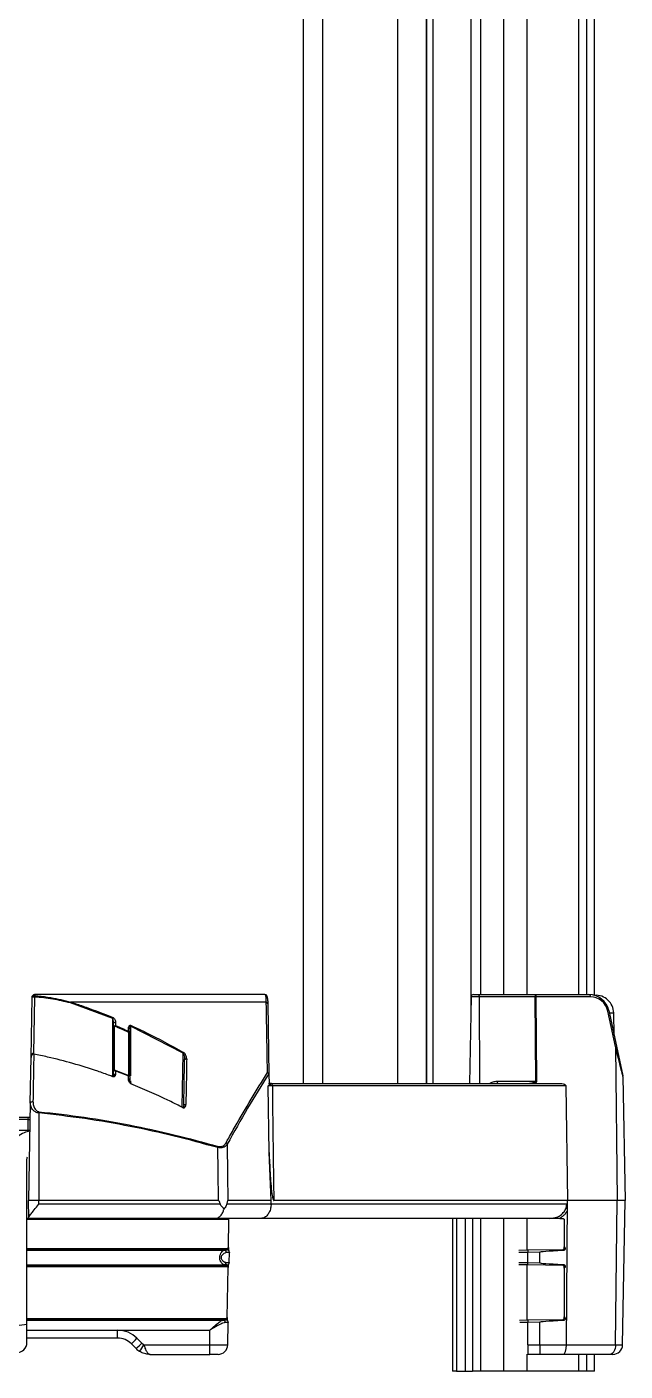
# Model space of a CAD drawing. Extents: x 6 to 134, y 3 to 97.
# Drawn here: x 57.69 to 61.36, y 71.59 to 79.84 of the extents above; entities that cross this region are included whole.
import ezdxf

# ---------------------------------------------------------------- set-up
doc = ezdxf.new("R2010")
doc.units = 0
doc.header["$MEASUREMENT"] = 0
doc.layers.add('OBJECT', color=7, linetype='CONTINUOUS')

msp = doc.modelspace()

# ---------------------------------------------------------------- linework, layer by layer
at = {"layer": 'OBJECT'}
for p, q in [((60.4119, 81.6983), (60.4119, 73.7699)), ((60.4717, 81.6883), (60.4717, 73.9013)), ((60.614, 81.6883), (60.614, 73.9013)), ((60.7578, 81.6883), (60.7578, 73.9013)), ((61.0745, 81.6883), (61.0745, 73.9013)), ((61.1233, 81.6883), (61.1233, 73.9013)), ((61.1733, 73.8961), (61.1733, 81.6883)), ((59.3823, 80.9912), (59.3823, 73.3543)), ((59.5007, 80.9903), (59.5007, 73.3543)), ((59.963, 80.9903), (59.963, 73.3543)), ((60.1385, 80.99), (60.1385, 73.3543)), ((60.1396, 80.99), (60.1396, 73.3543)), ((60.1787, 80.99), (60.1787, 73.3543)), ((57.7326, 73.8942), (57.7335, 73.8942)), ((59.1413, 73.9013), (57.7333, 73.9013)), ((60.4289, 73.9013), (60.4589, 73.9013)), ((60.4589, 73.9013), (60.8039, 73.9013)), ((60.8039, 73.9013), (61.1378, 73.9013)), ((57.711, 73.514), (57.7174, 73.8829)), ((57.7325, 73.8858), (57.7264, 73.5398)), ((57.7327, 73.8858), (57.7325, 73.8858)), ((58.2126, 73.7543), (57.9527, 73.8492)), ((59.1565, 73.8545), (57.9543, 73.8545)), ((59.165, 73.8466), (59.1727, 73.4077)), ((60.4139, 73.8865), (60.4046, 73.3543)), ((60.4633, 73.8865), (60.4139, 73.8865)), ((60.8083, 73.8865), (60.4633, 73.8865)), ((60.4633, 73.8865), (60.466, 73.3543)), ((60.8124, 73.369), (60.8083, 73.8865)), ((61.1466, 73.8865), (60.8127, 73.8865)), ((60.8127, 73.8865), (60.8168, 73.369)), ((58.2126, 73.3974), (58.2126, 73.7543)), ((58.2176, 73.6975), (58.2176, 73.7249)), ((58.2299, 73.7304), (58.2299, 73.7105)), ((61.3015, 73.5811), (61.2541, 73.7998)), ((61.2599, 73.8028), (61.3073, 73.584)), ((61.2632, 73.7877), (61.2905, 73.7882)), ((61.293, 73.6504), (61.2905, 73.7882)), ((58.2176, 73.4315), (58.2176, 73.6975)), ((58.2226, 73.6976), (58.2226, 73.4377)), ((58.31, 73.6759), (58.31, 73.6956)), ((58.3126, 73.4025), (58.3126, 73.663)), ((58.3176, 73.6902), (58.3176, 73.6629)), ((58.3176, 73.6629), (58.3176, 73.4044)), ((58.645, 73.5404), (58.3226, 73.7063)), ((58.3226, 73.7063), (58.3226, 73.4022)), ((61.3015, 73.5811), (61.3112, 72.6363)), ((61.3073, 73.584), (61.347, 73.401)), ((57.7061, 73.2353), (57.711, 73.5139)), ((57.7279, 73.5353), (57.7263, 73.5354)), ((58.6392, 73.2087), (58.645, 73.5404)), ((58.2141, 73.3966), (58.2053, 73.3998)), ((58.2176, 73.4071), (58.2176, 73.4315)), ((58.2176, 73.4005), (58.2176, 73.4049)), ((58.3139, 73.4021), (58.2235, 73.436)), ((58.2298, 73.4314), (58.2298, 73.4125)), ((58.3099, 73.3812), (58.3099, 73.4)), ((58.3176, 73.3975), (58.3176, 73.3757)), ((59.1727, 73.4077), (59.1736, 73.3571)), ((61.3473, 73.3981), (61.3606, 72.6363)), ((58.3226, 73.371), (58.3226, 73.3606)), ((59.1731, 72.9319), (59.1681, 73.3395)), ((59.1881, 73.3543), (59.1856, 73.3531)), ((59.1884, 73.3543), (59.1881, 73.3543)), ((59.1884, 73.3543), (60.9711, 73.3543)), ((60.9963, 73.3395), (59.1941, 73.3395)), ((60.5762, 73.369), (60.8124, 73.369)), ((60.8168, 73.369), (60.8124, 73.369)), ((60.9963, 73.3395), (61.0061, 72.6363)), ((57.7061, 73.2353), (57.6956, 72.6363)), ((57.5475, 73.1483), (57.6948, 73.1483)), ((57.6943, 73.1335), (57.6948, 73.1483)), ((57.7592, 73.1736), (57.7599, 72.6363)), ((58.6494, 73.2198), (58.6494, 73.2217)), ((57.6943, 73.1335), (56.687, 73.1335)), ((56.6881, 73.069), (57.6932, 73.069)), ((57.6932, 73.069), (57.6943, 73.1335)), ((59.1861, 72.6363), (59.1731, 72.9319)), ((57.6855, 71.8772), (57.6855, 72.8842)), ((57.7599, 72.6363), (57.6956, 72.6363)), ((57.6975, 72.5303), (57.6956, 72.6363)), ((57.7598, 72.6147), (57.7599, 72.6363)), ((57.7598, 72.6147), (58.8734, 72.6147)), ((58.8619, 72.6363), (57.7599, 72.6363)), ((58.9137, 72.6147), (59.1858, 72.6147)), ((59.1861, 72.6363), (58.9202, 72.6363)), ((59.1858, 72.6147), (59.1857, 72.6086)), ((59.1857, 72.6095), (59.1861, 72.6147)), ((59.1858, 72.6147), (59.1861, 72.6363)), ((59.1861, 72.6147), (59.1861, 72.6363)), ((59.1861, 72.6147), (61.0018, 72.6147)), ((61.0061, 72.6363), (59.2026, 72.6363)), ((61.0009, 71.7502), (61.0061, 72.6363)), ((61.0052, 72.5847), (61.0061, 72.6363)), ((61.3112, 72.6363), (61.0061, 72.6363)), ((61.3021, 71.7502), (61.3112, 72.6363)), ((61.3606, 72.6363), (61.3112, 72.6363)), ((61.3452, 71.7502), (61.3606, 72.6363)), ((57.6976, 72.5263), (57.6855, 72.5263)), ((57.6855, 72.5213), (58.9271, 72.5213)), ((57.6976, 72.5263), (57.6975, 72.5303)), ((58.8429, 72.5263), (57.6976, 72.5263)), ((59.1233, 72.5263), (58.8429, 72.5263)), ((58.9241, 72.3473), (58.9271, 72.5213)), ((58.9271, 72.5213), (58.9275, 72.5263)), ((60.8988, 72.5263), (59.1233, 72.5263)), ((60.2999, 72.5263), (60.2999, 71.5883)), ((60.3249, 72.5263), (60.3249, 71.5883)), ((60.3771, 72.5263), (60.3771, 71.5883)), ((60.4231, 72.5263), (60.4231, 71.5883)), ((60.4717, 72.5263), (60.4717, 71.5883)), ((60.614, 72.5263), (60.614, 71.5883)), ((60.7578, 72.5263), (60.7578, 72.3323)), ((60.9586, 72.5263), (60.9806, 72.5263)), ((60.9806, 72.5263), (60.9856, 72.5213)), ((60.9856, 72.5213), (60.9856, 72.3521)), ((57.6855, 72.3412), (58.915, 72.3412)), ((57.6855, 72.3362), (58.9146, 72.3362)), ((57.6855, 72.3314), (58.8987, 72.3314)), ((58.9146, 72.3362), (58.915, 72.3412)), ((58.9146, 72.3324), (58.9146, 72.3362)), ((58.9296, 72.319), (58.9296, 72.3171)), ((60.708, 72.3314), (60.7634, 72.3324)), ((60.7634, 72.3324), (60.9807, 72.3362)), ((60.9807, 72.3362), (60.9856, 72.3412)), ((57.6855, 72.2411), (58.8974, 72.2411)), ((57.6855, 72.2364), (58.9134, 72.2364)), ((58.9131, 72.2314), (58.9134, 72.2364)), ((58.9134, 72.2364), (58.9135, 72.2402)), ((58.9285, 72.2549), (58.9296, 72.3171)), ((58.9285, 72.2549), (58.9285, 72.253)), ((60.7634, 72.2402), (60.708, 72.2411)), ((60.7578, 72.2403), (60.7578, 71.9023)), ((60.9807, 72.2364), (60.7634, 72.2402)), ((60.8366, 72.3184), (60.7636, 72.3171)), ((60.7636, 72.2549), (60.7636, 72.3171)), ((60.7636, 72.2549), (60.8366, 72.2536)), ((60.8366, 72.2536), (60.8366, 72.3184)), ((60.9856, 72.2314), (60.9807, 72.2364)), ((57.6855, 72.2314), (58.9131, 72.2314)), ((58.9165, 71.9172), (58.9219, 72.225)), ((60.9856, 72.22), (60.9856, 71.9221)), ((57.6855, 71.9112), (58.9075, 71.9112)), ((57.6855, 71.9062), (58.9071, 71.9062)), ((58.9071, 71.9062), (58.9075, 71.9112)), ((58.9071, 71.9024), (58.9071, 71.9062)), ((60.7634, 71.9024), (60.9807, 71.9062)), ((60.9807, 71.9062), (60.9856, 71.9112)), ((57.6855, 71.9015), (58.892, 71.9015)), ((57.6855, 71.7642), (57.6855, 71.8772)), ((57.6855, 71.8405), (58.8101, 71.8405)), ((57.6855, 71.8394), (58.2424, 71.8394)), ((58.2424, 71.7913), (58.2424, 71.8394)), ((58.8101, 71.7502), (58.8101, 71.8405)), ((58.9197, 71.7502), (58.9221, 71.8871)), ((58.9221, 71.889), (58.9221, 71.8871)), ((60.7115, 71.9015), (60.7634, 71.9024)), ((60.8365, 71.8884), (60.7636, 71.8871)), ((60.7636, 71.7502), (60.7636, 71.8871)), ((60.8365, 71.7502), (60.8365, 71.8884)), ((58.2424, 71.7913), (57.6855, 71.7913)), ((58.357, 71.7264), (58.3273, 71.7561)), ((58.3619, 71.7899), (58.3916, 71.7602)), ((58.4042, 71.7502), (58.8101, 71.7502)), ((58.8101, 71.7502), (58.9197, 71.7502)), ((58.8101, 71.6913), (58.8101, 71.7502)), ((60.7636, 71.7502), (60.8365, 71.7502)), ((60.7636, 71.7502), (60.7636, 71.6913)), ((60.8365, 71.7502), (61.0009, 71.7502)), ((61.0009, 71.7502), (61.3021, 71.7502)), ((61.3021, 71.7502), (61.3452, 71.7502)), ((61.3451, 71.7464), (61.3452, 71.7502)), ((58.4419, 71.6913), (58.8101, 71.6913)), ((58.8597, 71.6913), (58.8101, 71.6913)), ((60.7578, 71.6914), (60.7578, 71.5883)), ((60.7636, 71.6913), (60.7605, 71.6913)), ((60.8365, 71.6913), (60.7636, 71.6913)), ((60.9811, 71.6913), (60.8365, 71.6913)), ((61.2668, 71.6913), (60.9811, 71.6913)), ((61.0745, 71.6913), (61.0745, 71.5883)), ((61.1233, 71.6913), (61.1233, 71.5883)), ((61.1733, 71.5883), (61.1733, 71.6913)), ((61.2852, 71.6913), (61.2668, 71.6913)), ((60.3249, 71.5883), (60.2999, 71.5883)), ((60.3249, 71.5883), (60.3771, 71.5883)), ((60.3771, 71.5883), (60.4231, 71.5883)), ((60.4717, 71.5883), (60.4231, 71.5883)), ((60.614, 71.5883), (60.4717, 71.5883)), ((60.7578, 71.5883), (60.614, 71.5883)), ((61.0745, 71.5883), (60.7578, 71.5883)), ((61.1233, 71.5883), (61.0745, 71.5883)), ((61.1733, 71.5883), (61.1233, 71.5883))]:
    msp.add_line(p, q, dxfattribs=at)
at = {"layer": 'OBJECT', "flags": 128}
for points in [[(57.7325, 73.8858), (57.7325, 73.887), (57.7325, 73.8883), (57.7325, 73.8895), (57.7325, 73.8907), (57.7326, 73.8917), (57.7326, 73.8927), (57.7326, 73.8935), (57.7326, 73.8942)], [(60.4589, 73.9013), (60.4597, 73.901), (60.4606, 73.9002), (60.4613, 73.8988), (60.462, 73.897), (60.4625, 73.8948), (60.463, 73.8922), (60.4632, 73.8894), (60.4633, 73.8865)], [(60.8039, 73.9013), (60.8047, 73.901), (60.8056, 73.9002), (60.8063, 73.8988), (60.807, 73.897), (60.8075, 73.8948), (60.8079, 73.8922), (60.8082, 73.8894), (60.8083, 73.8865)], [(60.8039, 73.9013), (60.8056, 73.901), (60.8072, 73.9002), (60.8087, 73.8988), (60.8101, 73.897), (60.8112, 73.8948), (60.812, 73.8922), (60.8125, 73.8894), (60.8127, 73.8865)], [(61.1378, 73.9013), (61.1395, 73.901), (61.1411, 73.9002), (61.1426, 73.8988), (61.1439, 73.897), (61.145, 73.8948), (61.1459, 73.8922), (61.1464, 73.8894), (61.1466, 73.8865)], [(58.2176, 73.7249), (58.2179, 73.7262), (58.2186, 73.7274), (58.2198, 73.7284), (58.2214, 73.7293), (58.2233, 73.73), (58.2254, 73.7304), (58.2276, 73.7305), (58.2299, 73.7304)], [(58.3176, 73.6902), (58.3175, 73.6911), (58.3171, 73.692), (58.3164, 73.6929), (58.3155, 73.6936), (58.3144, 73.6943), (58.3131, 73.6949), (58.3116, 73.6953), (58.31, 73.6956)], [(58.6543, 73.4999), (58.6546, 73.5012), (58.6554, 73.5025), (58.6567, 73.5036), (58.6584, 73.5045), (58.6605, 73.5051), (58.6627, 73.5054), (58.6651, 73.5054), (58.6673, 73.5052)], [(58.2176, 73.4071), (58.2179, 73.4083), (58.2186, 73.4095), (58.2198, 73.4105), (58.2214, 73.4114), (58.2232, 73.4121), (58.2253, 73.4125), (58.2275, 73.4127), (58.2298, 73.4125)], [(58.3176, 73.3757), (58.3175, 73.3767), (58.3171, 73.3776), (58.3164, 73.3784), (58.3155, 73.3792), (58.3143, 73.3799), (58.313, 73.3805), (58.3115, 73.3809), (58.3099, 73.3812)], [(59.1941, 73.3395), (59.194, 73.3424), (59.1936, 73.3451), (59.1931, 73.3476), (59.1923, 73.3498), (59.1914, 73.3516), (59.1904, 73.353), (59.1893, 73.3539), (59.1881, 73.3543)], [(59.1941, 73.3395), (59.1954, 73.2343), (59.2012, 72.7544), (59.2026, 72.6363)], [(60.5806, 73.3543), (60.5798, 73.3546), (60.5789, 73.3554), (60.5782, 73.3568), (60.5775, 73.3586), (60.577, 73.3608), (60.5766, 73.3634), (60.5763, 73.3661), (60.5762, 73.369)], [(57.7061, 73.2353), (57.7065, 73.237), (57.7074, 73.2386), (57.709, 73.24), (57.7111, 73.2413), (57.7136, 73.2423), (57.7165, 73.2429), (57.7196, 73.2432), (57.7227, 73.2432)], [(58.6494, 73.2198), (58.6497, 73.2211), (58.6505, 73.2223), (58.6518, 73.2234), (58.6535, 73.2243), (58.6555, 73.2249), (58.6577, 73.2253), (58.66, 73.2253), (58.6623, 73.225)], [(58.9164, 72.9817), (58.9184, 72.795), (58.9202, 72.6363)], [(58.8619, 72.6363), (58.8599, 72.8163), (58.8583, 72.9608)], [(61.3021, 71.7502), (61.3013, 71.7387), (61.2992, 71.7276), (61.2959, 71.7174), (61.2915, 71.7085), (61.2862, 71.7012), (61.2802, 71.6958), (61.2736, 71.6924), (61.2668, 71.6913)]]:
    msp.add_lwpolyline(points, dxfattribs=at)
at = {"layer": 'OBJECT'}
for centre, radius, start, end in [((61.6647, 73.5539), 3.9459, 175.05339, 175.17647), ((60.4289, 73.8863), 0.015, 90, 179), ((61.1378, 73.7763), 0.125, 12.23, 90), ((61.1806, 73.7863), 0.11, 1, 93.78469), ((59.4824, 73.3684), 1.6036, 162.353, 162.55049), ((59.1553, 73.8446), 0.00994, 11.37555, 83.02676), ((60.8105, 73.2146), 0.672, 89.81249, 90.18751), ((61.1466, 73.7765), 0.11, 12.23, 90), ((59.3555, 73.2796), 1.2375, 157.1799, 157.44436), ((61.2528, 73.8097), 0.00991, 277.26611, 315.76499), ((58.2214, 73.6259), 0.0717, 89.00137, 92.99833), ((57.9236, 73.4786), 0.3782, 36.97467, 37.44955), ((58.3944, 73.4932), 0.1944, 114.04474, 115.27425), ((58.3139, 73.5913), 0.0717, 87.00167, 90.99863), ((59.3559, 73.2346), 1.1358, 155.17104, 155.46362), ((61.3002, 73.5909), 0.00991, 277.26611, 315.76499), ((55.7467, 73.5692), 1.9799, 359.02218, 359.15265), ((57.5677, 73.5683), 0.1635, 348.36486, 349.92196), ((59.4536, 73.0788), 0.9311, 149.90681, 150.28091), ((61.3324, 73.3978), 0.015, 1, 12.23), ((58.2606, 73.3809), 0.07, 336.81611, 340.17001), ((59.1883, 73.3693), 0.015, 181.02077, 268.98594), ((59.1884, 73.3693), 0.015, 181, 270), ((57.5744, 73.1919), 0.1857, 354.35883, 356.80547), ((58.5728, 73.2435), 0.0781, 332.37854, 335.20487), ((57.6982, 73.2123), 0.1434, 268.00162, 271.99838), ((57.6993, 73.2768), 0.1434, 268.00162, 271.99838), ((58.8992, 72.9724), 0.0195, 28.36474, 61.66949), ((58.7992, 72.9772), 0.0614, 344.45709, 352.0011), ((58.8972, 72.3173), 0.0142, 355.42296, 84.18585), ((58.9146, 72.3212), 0.015, 51.07099, 90.00017), ((58.9146, 72.3174), 0.015, 359.00447, 90.00411), ((73.3602, 72.5409), 12.5986, 180.94814, 181.01755), ((65.6471, 72.4114), 4.667, 180.92365, 181.01602), ((58.896, 72.2552), 0.0141, 275.7406, 2.90496), ((58.9134, 72.2514), 0.015, 269.99924, 306.91822), ((58.9135, 72.2552), 0.015, 269.99538, 358.99574), ((48.7436, 72.4611), 12.0219, 358.94712, 359.01736), ((56.7125, 72.3168), 4.269, 358.9211, 359.01605), ((58.9071, 71.8912), 0.015, 51.12081, 90.00017), ((65.6459, 71.9814), 4.6658, 180.92364, 181.01602), ((57.623, 72.1461), 0.2761, 256.91589, 283.08411), ((58.2424, 71.6704), 0.169, 45, 90), ((58.8905, 71.8874), 0.0142, 355.33869, 84.04637), ((58.9071, 71.8874), 0.015, 359.00447, 90.00411), ((73.3602, 72.1109), 12.5986, 180.94814, 181.01755), ((57.623, 71.7642), 0.0625, 180, 0), ((58.2424, 71.6713), 0.12, 45, 90), ((57.6629, 72.472), 0.9767, 312.86434, 315.70393), ((57.6926, 72.4423), 0.9767, 312.86434, 315.70393), ((57.298, 72.4282), 1.2975, 326.36611, 328.49815), ((58.4419, 71.8104), 0.071, 225, 237.97041), ((58.8597, 71.7513), 0.06, 270, 359), ((61.2852, 71.7513), 0.06, 270, 359), ((58.4419, 71.8113), 0.12, 225, 237.97041)]:
    msp.add_arc(centre, radius, start, end, dxfattribs=at)
for centre, major_axis, ratio, start_param, end_param in [((60.7329, 73.3693), (0.0795, -0.0003), 0.188707, 4.732578, 5.783621), ((60.7417, 73.3695), (0.0751, -0.0007), 0.39959, 5.774015, 5.787966), ((58.8101, 72.3324), (0.1044, 0), 0.017455, 5.724037, 6.282881), ((58.9147, 72.3243), (-0.0112, 0.0137), 0.717761, 3.844704, 4.753428), ((61.8533, 72.3364), (1.0167, 0.018), 0.014749, 2.602123, 3.141329), ((58.8101, 72.2402), (0.1033, 0), 0.017455, 6.282881, 6.848201), ((58.9134, 72.2483), (0.0117, 0.0133), 0.717763, 4.671184, 5.580097), ((61.8533, 72.2361), (1.0167, -0.0175), 0.014749, 3.141844, 3.681072), ((58.8101, 71.9024), (0.0969, 0), 0.017455, 5.717731, 6.282881), ((58.9072, 71.8943), (-0.0112, 0.0137), 0.717761, 3.844704, 4.754298), ((61.8533, 71.9064), (1.0167, 0.018), 0.014749, 2.602017, 3.141329), ((60.9811, 71.7513), (0, 0.06), 0.331503, 3.141593, 4.694936)]:
    msp.add_ellipse(centre, major_axis=major_axis, ratio=ratio, start_param=start_param, end_param=end_param, dxfattribs=at)
for points, knots in [([(57.7174, 73.8841), (57.7177, 73.8862), (57.7181, 73.8903), (57.7214, 73.8958), (57.726, 73.8997), (57.7303, 73.9012), (57.7327, 73.9013), (57.7333, 73.9013)], [0, 0, 0, 0, 0.24092, 0.482058, 0.714821, 0.92884, 1, 1, 1, 1]), ([(57.7174, 73.8829), (57.7174, 73.8829), (57.7174, 73.8843), (57.7181, 73.8869), (57.7205, 73.8902), (57.724, 73.8925), (57.7281, 73.894), (57.7311, 73.8942), (57.7326, 73.8942)], [0, 0, 0, 0, 0.006783, 0.22527, 0.431001, 0.620901, 0.808131, 1, 1, 1, 1]), ([(57.7333, 73.9013), (57.7334, 73.8997), (57.7334, 73.8975), (57.7335, 73.8949), (57.7335, 73.8942)], [0, 0, 0, 0, 0.745265, 1, 1, 1, 1]), ([(57.7335, 73.8942), (57.7401, 73.8936), (57.7733, 73.8904), (57.8479, 73.8821), (57.914, 73.8649), (57.9543, 73.8545)], [0, 0, 0, 0, 0.088987, 0.445033, 1, 1, 1, 1]), ([(59.1527, 73.8993), (59.1511, 73.8998), (59.1479, 73.9007), (59.1439, 73.9012), (59.1419, 73.9013), (59.1413, 73.9013)], [0, 0, 0, 0, 0.417908, 0.836646, 1, 1, 1, 1]), ([(59.1565, 73.8545), (59.1559, 73.8644), (59.1547, 73.8827), (59.1533, 73.8947), (59.1527, 73.8992), (59.1527, 73.8993)], [0, 0, 0, 0, 0.529384, 0.986504, 1, 1, 1, 1]), ([(59.1645, 73.8762), (59.1645, 73.8763), (59.1645, 73.8788), (59.1639, 73.8845), (59.1614, 73.8916), (59.1573, 73.897), (59.1541, 73.8986), (59.1527, 73.8993)], [0, 0, 0, 0, 0.005364, 0.277582, 0.636351, 0.845807, 1, 1, 1, 1]), ([(57.7325, 73.8858), (57.7309, 73.8858), (57.7279, 73.8858), (57.7238, 73.8854), (57.7204, 73.8848), (57.718, 73.884), (57.7174, 73.8833), (57.7174, 73.8829), (57.7174, 73.8829)], [0, 0, 0, 0, 0.191984, 0.37924, 0.569066, 0.774697, 0.993212, 1, 1, 1, 1]), ([(57.7174, 73.8829), (57.7174, 73.883), (57.7174, 73.8834), (57.7174, 73.8838), (57.7174, 73.8841)], [0, 0, 0, 0, 0.300368, 1, 1, 1, 1]), ([(57.9527, 73.8492), (57.9167, 73.858), (57.8443, 73.8758), (57.7701, 73.8824), (57.7327, 73.8858)], [0, 0, 0, 0, 0.496456, 1, 1, 1, 1]), ([(57.9543, 73.8545), (57.9607, 73.8525), (57.9925, 73.8424), (58.0802, 73.8131), (58.1599, 73.7814), (58.2148, 73.7595)], [0, 0, 0, 0, 0.072109, 0.360569, 1, 1, 1, 1]), ([(59.1636, 73.4214), (59.1635, 73.4295), (59.1628, 73.4698), (59.1604, 73.6146), (59.1582, 73.7506), (59.1565, 73.8545)], [0, 0, 0, 0, 0.05572, 0.278599, 1, 1, 1, 1]), ([(59.1645, 73.8762), (59.1645, 73.8745), (59.1647, 73.8665), (59.1649, 73.8554), (59.165, 73.8466)], [0, 0, 0, 0, 0.214797, 1, 1, 1, 1]), ([(58.2176, 73.7249), (58.2175, 73.7292), (58.2173, 73.7364), (58.2159, 73.7451), (58.2145, 73.7504), (58.2135, 73.753), (58.2128, 73.754), (58.2126, 73.7543)], [0, 0, 0, 0, 0.429897, 0.723572, 0.875845, 0.974641, 1, 1, 1, 1]), ([(58.2148, 73.7595), (58.2153, 73.7593), (58.2171, 73.7585), (58.2203, 73.7559), (58.2246, 73.7507), (58.2288, 73.7419), (58.2295, 73.7346), (58.2299, 73.7304)], [0, 0, 0, 0, 0.038588, 0.160828, 0.320228, 0.601376, 1, 1, 1, 1]), ([(58.2176, 73.6975), (58.2177, 73.6983), (58.2178, 73.7005), (58.2189, 73.7036), (58.2209, 73.7067), (58.2228, 73.7079), (58.2239, 73.7086)], [0, 0, 0, 0, 0.1811988, 0.5128681, 0.7347756, 1, 1, 1, 1]), ([(58.2257, 73.7061), (58.2257, 73.706), (58.2251, 73.7056), (58.2242, 73.7045), (58.223, 73.7017), (58.2228, 73.6993), (58.2226, 73.6976)], [0, 0, 0, 0, 0.015194, 0.236275, 0.4557, 1, 1, 1, 1]), ([(58.2239, 73.7086), (58.2244, 73.7088), (58.2256, 73.7094), (58.2272, 73.7099), (58.2284, 73.7102), (58.229, 73.7104), (58.2294, 73.7105), (58.2296, 73.7105), (58.2297, 73.7105), (58.2298, 73.7105), (58.2298, 73.7105), (58.2299, 73.7105)], [0, 0, 0, 0, 0.296501, 0.61441, 0.78299, 0.876932, 0.93004, 0.9602, 0.975565, 0.980049, 1, 1, 1, 1]), ([(58.2257, 73.7061), (58.2262, 73.7066), (58.227, 73.7076), (58.2281, 73.7088), (58.2289, 73.7096), (58.2293, 73.71), (58.2296, 73.7103), (58.2297, 73.7104), (58.2298, 73.7104), (58.2298, 73.7105), (58.2298, 73.7105), (58.2299, 73.7105)], [0, 0, 0, 0, 0.296493, 0.614523, 0.783094, 0.877008, 0.930092, 0.960233, 0.975564, 0.980051, 1, 1, 1, 1]), ([(58.3114, 73.6689), (58.2965, 73.6756), (58.268, 73.6883), (58.2394, 73.7003), (58.2257, 73.7061)], [0, 0, 0, 0, 0.525645, 1, 1, 1, 1]), ([(58.2299, 73.7105), (58.2429, 73.7051), (58.2697, 73.6938), (58.2963, 73.682), (58.31, 73.6759)], [0, 0, 0, 0, 0.4845817, 1, 1, 1, 1]), ([(58.31, 73.6956), (58.3103, 73.6989), (58.3107, 73.704), (58.3138, 73.7094), (58.3167, 73.7117), (58.3195, 73.7126), (58.3223, 73.7126), (58.3241, 73.7119), (58.3251, 73.7116)], [0, 0, 0, 0, 0.3866579, 0.5958829, 0.7245147, 0.8111478, 0.9058318, 1, 1, 1, 1]), ([(58.3114, 73.6689), (58.3114, 73.669), (58.3113, 73.6705), (58.3109, 73.6724), (58.3105, 73.6743), (58.3103, 73.6751), (58.3101, 73.6755), (58.3101, 73.6757), (58.3101, 73.6758), (58.31, 73.6759), (58.31, 73.6759)], [0, 0, 0, 0, 0.039359, 0.574376, 0.784761, 0.888796, 0.942243, 0.96996, 0.982838, 1, 1, 1, 1]), ([(58.3152, 73.6707), (58.3152, 73.6708), (58.3144, 73.6719), (58.313, 73.6733), (58.3115, 73.6747), (58.3108, 73.6753), (58.3104, 73.6756), (58.3102, 73.6758), (58.3101, 73.6758), (58.3101, 73.6759), (58.31, 73.6759)], [0, 0, 0, 0, 0.039363, 0.573701, 0.784295, 0.888506, 0.942069, 0.969859, 0.982838, 1, 1, 1, 1]), ([(58.3126, 73.663), (58.3125, 73.6647), (58.3124, 73.6667), (58.3116, 73.6686), (58.3114, 73.6689)], [0, 0, 0, 0, 0.828167, 1, 1, 1, 1]), ([(58.3176, 73.6629), (58.3176, 73.6637), (58.3175, 73.6659), (58.3166, 73.6686), (58.3155, 73.6703), (58.3152, 73.6707)], [0, 0, 0, 0, 0.2891808, 0.8203714, 1, 1, 1, 1]), ([(58.3226, 73.7063), (58.3225, 73.7065), (58.3222, 73.7069), (58.3217, 73.7072), (58.3213, 73.7073), (58.3209, 73.7073), (58.3205, 73.7071), (58.3198, 73.7063), (58.3185, 73.703), (58.3178, 73.6974), (58.3177, 73.6924), (58.3176, 73.6902)], [0, 0, 0, 0, 0.04185, 0.064261, 0.082586, 0.101, 0.122097, 0.157049, 0.258612, 0.66412, 1, 1, 1, 1]), ([(58.3251, 73.7116), (58.3311, 73.7088), (58.3614, 73.6949), (58.4708, 73.643), (58.5711, 73.5879), (58.648, 73.5457)], [0, 0, 0, 0, 0.055071, 0.275368, 1, 1, 1, 1]), ([(61.3473, 73.3981), (61.3473, 73.3983), (61.3471, 73.3989), (61.3456, 73.4049), (61.3406, 73.4251), (61.3257, 73.4846), (61.3114, 73.5416), (61.3015, 73.5811)], [0, 0, 0, 0, 0.035203, 0.085099, 0.17035, 0.423259, 1, 1, 1, 1]), ([(57.7264, 73.5397), (57.7258, 73.5398), (57.7239, 73.54), (57.721, 73.5388), (57.7182, 73.537), (57.716, 73.5345), (57.7141, 73.5311), (57.7122, 73.5258), (57.7112, 73.5199), (57.711, 73.5155), (57.711, 73.5139)], [0, 0, 0, 0, 0.0554111, 0.1667589, 0.2599273, 0.3534282, 0.456116, 0.6021245, 0.8542332, 1, 1, 1, 1]), ([(57.7263, 73.5354), (57.7258, 73.5354), (57.7246, 73.5354), (57.7225, 73.5348), (57.7191, 73.5332), (57.7149, 73.5289), (57.7124, 73.5234), (57.7115, 73.5191), (57.7112, 73.5171), (57.7111, 73.5159), (57.711, 73.5152), (57.711, 73.5147), (57.711, 73.5144), (57.711, 73.5141), (57.711, 73.514), (57.711, 73.5139)], [0, 0, 0, 0, 0.05861, 0.12407, 0.219791, 0.440256, 0.726135, 0.834329, 0.896119, 0.934111, 0.958029, 0.973219, 0.9829, 0.994363, 1, 1, 1, 1]), ([(57.7279, 73.5353), (57.7273, 73.5025), (57.7255, 73.4052), (57.7238, 73.3078), (57.7227, 73.2432)], [0, 0, 0, 0, 0.3366597, 1, 1, 1, 1]), ([(57.7294, 73.5395), (57.7287, 73.5397), (57.7278, 73.5399), (57.7268, 73.5398), (57.7264, 73.5398)], [0, 0, 0, 0, 0.64412, 1, 1, 1, 1]), ([(58.2053, 73.3998), (58.2022, 73.401), (58.174, 73.4113), (58.045, 73.4566), (57.8888, 73.5019), (57.756, 73.5295), (57.7279, 73.5353)], [0, 0, 0, 0, 0.020101, 0.181177, 0.826231, 1, 1, 1, 1]), ([(58.645, 73.5404), (58.6461, 73.5388), (58.649, 73.5344), (58.6521, 73.5237), (58.6541, 73.5117), (58.6543, 73.5029), (58.6543, 73.4999)], [0, 0, 0, 0, 0.130273, 0.362329, 0.778829, 1, 1, 1, 1]), ([(58.6673, 73.5052), (58.6672, 73.5082), (58.6668, 73.5169), (58.6625, 73.5292), (58.6555, 73.5402), (58.6501, 73.5441), (58.648, 73.5457)], [0, 0, 0, 0, 0.212232, 0.612189, 0.848353, 1, 1, 1, 1]), ([(58.6494, 73.2219), (58.6503, 73.2733), (58.652, 73.366), (58.6536, 73.4586), (58.6543, 73.4999)], [0, 0, 0, 0, 0.553904, 1, 1, 1, 1]), ([(58.6673, 73.5052), (58.6666, 73.4639), (58.6649, 73.3706), (58.6632, 73.2771), (58.6623, 73.225)], [0, 0, 0, 0, 0.44271, 1, 1, 1, 1]), ([(58.2141, 73.3966), (58.2139, 73.3973), (58.2133, 73.3989), (58.2123, 73.4007), (58.2111, 73.4018), (58.2098, 73.4018), (58.2092, 73.4006), (58.209, 73.4001)], [0, 0, 0, 0, 0.159681, 0.349168, 0.562451, 0.785145, 1, 1, 1, 1]), ([(58.2198, 73.3958), (58.2193, 73.3965), (58.2183, 73.3979), (58.2165, 73.3995), (58.2146, 73.4003), (58.2129, 73.4001), (58.2123, 73.3989), (58.212, 73.3983)], [0, 0, 0, 0, 0.157228, 0.343866, 0.558034, 0.782728, 1, 1, 1, 1]), ([(58.2198, 73.3958), (58.2189, 73.3958), (58.217, 73.3957), (58.2151, 73.3963), (58.2141, 73.3966)], [0, 0, 0, 0, 0.502897, 1, 1, 1, 1]), ([(58.2241, 73.3976), (58.2235, 73.3981), (58.2221, 73.3992), (58.22, 73.4003), (58.2178, 73.4008), (58.216, 73.4003), (58.215, 73.3993), (58.2149, 73.3983), (58.2149, 73.3981)], [0, 0, 0, 0, 0.155768, 0.334236, 0.524903, 0.725793, 0.932342, 1, 1, 1, 1]), ([(58.2173, 73.4068), (58.2173, 73.4055), (58.2175, 73.403), (58.2164, 73.4007), (58.2159, 73.4001), (58.2158, 73.4), (58.2158, 73.4)], [0, 0, 0, 0, 0.398144, 0.75588, 0.964851, 1, 1, 1, 1]), ([(58.2176, 73.4315), (58.2177, 73.4319), (58.2178, 73.4328), (58.2185, 73.4339), (58.2198, 73.4346), (58.2221, 73.4348), (58.225, 73.4341), (58.2273, 73.4329), (58.2286, 73.4322), (58.2291, 73.4318), (58.2295, 73.4316), (58.2296, 73.4315), (58.2297, 73.4315), (58.2298, 73.4314)], [0, 0, 0, 0, 0.109502, 0.219142, 0.341375, 0.50215, 0.736136, 0.872138, 0.934212, 0.965717, 0.982076, 0.993437, 1, 1, 1, 1]), ([(58.2261, 73.4372), (58.2258, 73.4373), (58.2248, 73.4378), (58.2228, 73.4378), (58.2206, 73.4371), (58.2189, 73.4357), (58.218, 73.4339), (58.2176, 73.4325), (58.2177, 73.4317), (58.2177, 73.4315)], [0, 0, 0, 0, 0.089905, 0.298556, 0.470366, 0.643603, 0.803753, 0.951402, 1, 1, 1, 1]), ([(58.2286, 73.4046), (58.2278, 73.4049), (58.2261, 73.4054), (58.2236, 73.4056), (58.2212, 73.4054), (58.2193, 73.4048), (58.2184, 73.4041), (58.2179, 73.4037)], [0, 0, 0, 0, 0.201023, 0.402045, 0.603068, 0.804091, 1, 1, 1, 1]), ([(58.2241, 73.3976), (58.2235, 73.3972), (58.2222, 73.3963), (58.2206, 73.396), (58.2198, 73.3958)], [0, 0, 0, 0, 0.505842, 1, 1, 1, 1]), ([(58.2286, 73.4046), (58.2281, 73.4033), (58.2272, 73.4006), (58.2251, 73.3986), (58.2241, 73.3976)], [0, 0, 0, 0, 0.497712, 1, 1, 1, 1]), ([(58.2261, 73.4371), (58.2262, 73.4371), (58.2269, 73.437), (58.2279, 73.4355), (58.2289, 73.4337), (58.2293, 73.4326), (58.2295, 73.4321), (58.2297, 73.4317), (58.2297, 73.4316), (58.2298, 73.4315), (58.2298, 73.4314)], [0, 0, 0, 0, 0.105831, 0.52609, 0.770394, 0.881882, 0.938461, 0.967833, 0.988214, 1, 1, 1, 1]), ([(58.2298, 73.4125), (58.2296, 73.4099), (58.2294, 73.4072), (58.2286, 73.4046), (58.2286, 73.4046)], [0, 0, 0, 0, 0.992024, 1, 1, 1, 1]), ([(58.3099, 73.4), (58.293, 73.4068), (58.2663, 73.4175), (58.2395, 73.4277), (58.2298, 73.4314)], [0, 0, 0, 0, 0.636482, 1, 1, 1, 1]), ([(58.3141, 73.4026), (58.314, 73.4027), (58.3138, 73.4028), (58.3128, 73.4024), (58.3116, 73.4015), (58.3106, 73.4006), (58.3103, 73.4004), (58.3101, 73.4002), (58.3101, 73.4001), (58.31, 73.4001), (58.31, 73.4), (58.3099, 73.4), (58.3099, 73.4)], [0, 0, 0, 0, 0.118191, 0.435922, 0.802251, 0.888553, 0.936895, 0.964215, 0.979698, 0.983986, 0.986858, 1, 1, 1, 1]), ([(58.3176, 73.3975), (58.3176, 73.3979), (58.3175, 73.3987), (58.3164, 73.3996), (58.3145, 73.4002), (58.3124, 73.4003), (58.311, 73.4001), (58.3105, 73.4001), (58.3103, 73.4), (58.3101, 73.4), (58.3101, 73.4), (58.31, 73.4), (58.31, 73.4), (58.3099, 73.4)], [0, 0, 0, 0, 0.177176, 0.378159, 0.602217, 0.860548, 0.921403, 0.955493, 0.97476, 0.985679, 0.988707, 0.990731, 1, 1, 1, 1]), ([(58.3176, 73.3975), (58.3176, 73.3982), (58.3174, 73.3995), (58.3163, 73.4013), (58.3151, 73.4023), (58.3143, 73.4026), (58.3141, 73.4027)], [0, 0, 0, 0, 0.309184, 0.618051, 0.909984, 1, 1, 1, 1]), ([(58.9084, 72.9896), (58.9122, 72.9963), (58.9308, 73.0301), (59.0137, 73.1787), (59.0965, 73.3128), (59.1636, 73.4214)], [0, 0, 0, 0, 0.04519, 0.225954, 1, 1, 1, 1]), ([(59.1714, 73.415), (59.1278, 73.3452), (59.0406, 73.2055), (58.9578, 73.0563), (58.9164, 72.9817)], [0, 0, 0, 0, 0.499626, 1, 1, 1, 1]), ([(59.1714, 73.415), (59.1705, 73.4161), (59.1688, 73.4184), (59.1658, 73.4204), (59.164, 73.4212), (59.1637, 73.4214), (59.1636, 73.4214)], [0, 0, 0, 0, 0.457503, 0.9147205, 0.9797971, 1, 1, 1, 1]), ([(59.1727, 73.4077), (59.1726, 73.4088), (59.1726, 73.411), (59.1721, 73.4136), (59.1715, 73.4147), (59.1714, 73.415)], [0, 0, 0, 0, 0.416713, 0.838204, 1, 1, 1, 1]), ([(58.3249, 73.3534), (58.3234, 73.3543), (58.3201, 73.3561), (58.3156, 73.3614), (58.3111, 73.3698), (58.3104, 73.3769), (58.3099, 73.3812)], [0, 0, 0, 0, 0.1468326, 0.3079002, 0.5837184, 1, 1, 1, 1]), ([(58.3264, 73.3572), (58.3262, 73.3573), (58.3255, 73.3577), (58.324, 73.3589), (58.3216, 73.3617), (58.3187, 73.3675), (58.3175, 73.3729), (58.3177, 73.3759), (58.3177, 73.3762)], [0, 0, 0, 0, 0.034829, 0.086553, 0.231103, 0.50888, 0.961449, 1, 1, 1, 1]), ([(58.642, 73.2073), (58.636, 73.2104), (58.6063, 73.2255), (58.5021, 73.2773), (58.4013, 73.3206), (58.3249, 73.3534)], [0, 0, 0, 0, 0.057286, 0.286437, 1, 1, 1, 1]), ([(59.1681, 73.3395), (59.1681, 73.3396), (59.17, 73.3414), (59.1756, 73.3471), (59.1816, 73.3507), (59.1856, 73.3531)], [0, 0, 0, 0, 0.008341, 0.336115, 1, 1, 1, 1]), ([(59.1941, 73.3395), (59.1934, 73.3395), (59.1866, 73.3396), (59.1768, 73.3396), (59.1705, 73.3396), (59.1681, 73.3395)], [0, 0, 0, 0, 0.070441, 0.640081, 1, 1, 1, 1]), ([(59.1856, 73.3531), (59.1843, 73.3526), (59.1823, 73.3516), (59.1796, 73.3501), (59.1778, 73.3492), (59.1764, 73.349), (59.1754, 73.3495), (59.1747, 73.3505), (59.174, 73.3524), (59.1736, 73.3548), (59.1736, 73.3565), (59.1736, 73.3571)], [0, 0, 0, 0, 0.2585567, 0.4281418, 0.5617957, 0.6423179, 0.6989444, 0.7558911, 0.8232683, 0.9309493, 1, 1, 1, 1]), ([(60.5258, 73.3543), (60.5335, 73.3581), (60.5495, 73.3661), (60.5671, 73.368), (60.5762, 73.369)], [0, 0, 0, 0, 0.482456, 1, 1, 1, 1]), ([(60.8027, 73.3618), (60.8042, 73.3624), (60.8069, 73.3634), (60.81, 73.3652), (60.8116, 73.3668), (60.8123, 73.368), (60.8124, 73.3687), (60.8124, 73.369)], [0, 0, 0, 0, 0.398773, 0.696312, 0.853665, 0.92997, 1, 1, 1, 1]), ([(60.8168, 73.369), (60.8168, 73.3682), (60.8167, 73.3664), (60.8156, 73.3633), (60.8129, 73.3588), (60.8097, 73.3563), (60.8076, 73.3546)], [0, 0, 0, 0, 0.134606, 0.268874, 0.529208, 1, 1, 1, 1]), ([(60.9711, 73.3543), (60.9766, 73.3538), (60.9834, 73.3532), (60.9909, 73.3488), (60.9939, 73.3461), (60.9958, 73.343), (60.9963, 73.3408), (60.9963, 73.3397), (60.9963, 73.3395)], [0, 0, 0, 0, 0.539128, 0.681536, 0.824736, 0.906909, 0.989846, 1, 1, 1, 1]), ([(57.7592, 73.1736), (57.7558, 73.1741), (57.7484, 73.1751), (57.736, 73.1806), (57.7213, 73.1921), (57.7086, 73.2114), (57.7069, 73.2271), (57.7061, 73.2353)], [0, 0, 0, 0, 0.09666, 0.215018, 0.390635, 0.681275, 1, 1, 1, 1]), ([(57.7227, 73.2432), (57.7232, 73.235), (57.7242, 73.2195), (57.7328, 73.2004), (57.7431, 73.1887), (57.7519, 73.1831), (57.7574, 73.182), (57.7598, 73.1815)], [0, 0, 0, 0, 0.336923, 0.637045, 0.80818, 0.916141, 1, 1, 1, 1]), ([(57.6948, 73.1483), (57.6948, 73.1483), (57.6966, 73.1483), (57.7003, 73.1483), (57.704, 73.1483), (57.7044, 73.1483), (57.7046, 73.1483)], [0, 0, 0, 0, 0.00681, 0.387366, 0.776073, 1, 1, 1, 1]), ([(58.8583, 72.9608), (58.7696, 72.9851), (58.5919, 73.0339), (58.319, 73.093), (58.0414, 73.1417), (57.8534, 73.163), (57.7592, 73.1736)], [0, 0, 0, 0, 0.248167, 0.49701, 0.74809, 1, 1, 1, 1]), ([(57.7598, 73.1815), (57.8526, 73.1711), (58.0386, 73.1501), (58.3151, 73.1019), (58.5898, 73.0428), (58.7698, 72.9934), (58.86, 72.9687)], [0, 0, 0, 0, 0.248026, 0.496871, 0.748072, 1, 1, 1, 1]), ([(58.642, 73.2073), (58.6432, 73.2068), (58.6458, 73.2056), (58.6498, 73.2054), (58.6537, 73.2064), (58.6575, 73.2092), (58.6614, 73.2154), (58.662, 73.2213), (58.6623, 73.225)], [0, 0, 0, 0, 0.105678, 0.211946, 0.31018, 0.443927, 0.649256, 1, 1, 1, 1]), ([(58.6492, 73.2199), (58.6492, 73.2183), (58.6492, 73.2148), (58.6472, 73.2107), (58.6466, 73.2101), (58.6459, 73.2101), (58.6454, 73.2101), (58.6447, 73.2103), (58.6441, 73.2105), (58.6438, 73.2107), (58.6437, 73.2108)], [0, 0, 0, 0, 0.262592, 0.58419, 0.858361, 0.894521, 0.92325, 0.950727, 0.987683, 1, 1, 1, 1]), ([(57.704, 73.0629), (57.6922, 73.0599), (57.6648, 73.053), (57.6272, 73.0285), (57.5938, 72.9936), (57.5708, 72.9509), (57.5614, 72.9131), (57.5607, 72.8906), (57.5605, 72.8842)], [0, 0, 0, 0, 0.1467085, 0.3404477, 0.5341643, 0.7278295, 0.92143, 1, 1, 1, 1]), ([(58.9164, 72.9817), (58.9126, 72.9769), (58.9058, 72.9682), (58.8908, 72.9607), (58.8747, 72.958), (58.8638, 72.9599), (58.8583, 72.9608)], [0, 0, 0, 0, 0.310488, 0.568555, 0.784351, 1, 1, 1, 1]), ([(58.86, 72.9687), (58.8645, 72.9677), (58.8737, 72.9659), (58.8872, 72.9686), (58.8998, 72.9763), (58.9054, 72.9848), (58.9084, 72.9896)], [0, 0, 0, 0, 0.210465, 0.421166, 0.679147, 1, 1, 1, 1]), ([(57.6855, 72.8842), (57.6856, 72.8875), (57.6857, 72.8945), (57.6886, 72.9009), (57.6901, 72.9043)], [0, 0, 0, 0, 0.469655, 1, 1, 1, 1]), ([(59.1731, 72.9319), (59.1751, 72.8897), (59.1793, 72.8048), (59.186, 72.7089), (59.1945, 72.6535), (59.1988, 72.6399), (59.2009, 72.6371), (59.2019, 72.6364), (59.2024, 72.6363), (59.2026, 72.6363)], [0, 0, 0, 0, 0.423317, 0.852654, 0.960459, 0.987769, 0.994063, 0.997438, 1, 1, 1, 1]), ([(57.6975, 72.5303), (57.6981, 72.5327), (57.6992, 72.5375), (57.7086, 72.5513), (57.7255, 72.573), (57.7444, 72.5959), (57.7567, 72.6108), (57.7598, 72.6146), (57.7598, 72.6147)], [0, 0, 0, 0, 0.154757, 0.308533, 0.552254, 0.88714, 0.997093, 1, 1, 1, 1]), ([(58.8429, 72.5263), (58.843, 72.5263), (58.8483, 72.5263), (58.8598, 72.5289), (58.8757, 72.5409), (58.8887, 72.56), (58.8937, 72.5763), (58.896, 72.5838)], [0, 0, 0, 0, 0.0038707, 0.2411011, 0.5198003, 0.7782609, 1, 1, 1, 1]), ([(58.8734, 72.6147), (58.8727, 72.6173), (58.8715, 72.6218), (58.8694, 72.6273), (58.8675, 72.6314), (58.8658, 72.6341), (58.864, 72.6356), (58.8629, 72.6362), (58.8622, 72.6363), (58.8619, 72.6363)], [0, 0, 0, 0, 0.3216939, 0.5414112, 0.6931272, 0.8521366, 0.9158623, 0.9689572, 1, 1, 1, 1]), ([(58.896, 72.5838), (58.8912, 72.5895), (58.8839, 72.5981), (58.8756, 72.6086), (58.8738, 72.6136), (58.8734, 72.6147)], [0, 0, 0, 0, 0.603433, 0.908923, 1, 1, 1, 1]), ([(58.9137, 72.6147), (58.9128, 72.6116), (58.9091, 72.5997), (58.9016, 72.5905), (58.896, 72.5838)], [0, 0, 0, 0, 0.262262, 1, 1, 1, 1]), ([(58.9202, 72.6363), (58.92, 72.6362), (58.9195, 72.6361), (58.9186, 72.635), (58.9169, 72.6311), (58.9153, 72.6239), (58.9142, 72.6176), (58.9137, 72.6147)], [0, 0, 0, 0, 0.047446, 0.109265, 0.225833, 0.646301, 1, 1, 1, 1]), ([(59.1857, 72.6086), (59.1846, 72.5996), (59.1823, 72.5809), (59.1713, 72.5563), (59.1555, 72.5372), (59.1386, 72.5279), (59.1275, 72.5263), (59.1234, 72.5263), (59.1233, 72.5263)], [0, 0, 0, 0, 0.1988944, 0.413944, 0.633706, 0.8629608, 0.9963351, 1, 1, 1, 1]), ([(60.8988, 72.5263), (60.907, 72.5268), (60.9265, 72.5279), (60.9557, 72.539), (60.981, 72.5589), (60.997, 72.5841), (61.0013, 72.6024), (61.0018, 72.6125), (61.0018, 72.6137), (61.0018, 72.6147)], [0, 0, 0, 0, 0.1647068, 0.3897662, 0.6131794, 0.7970037, 0.9764441, 0.9795944, 1, 1, 1, 1]), ([(61.005, 72.573), (61.003, 72.5694), (60.9991, 72.5623), (60.99, 72.5503), (60.9769, 72.5373), (60.9647, 72.53), (60.9586, 72.5263)], [0, 0, 0, 0, 0.181157, 0.364954, 0.676658, 1, 1, 1, 1]), ([(61.0018, 72.6147), (61.0019, 72.6146), (61.0027, 72.6098), (61.0041, 72.6), (61.0048, 72.5898), (61.0052, 72.5847)], [0, 0, 0, 0, 0.012003, 0.502618, 1, 1, 1, 1]), ([(61.0052, 72.5847), (61.0051, 72.5828), (61.0051, 72.5789), (61.005, 72.5749), (61.005, 72.573)], [0, 0, 0, 0, 0.499436, 1, 1, 1, 1]), ([(60.9586, 72.5263), (60.9536, 72.5263), (60.9437, 72.5263), (60.9289, 72.5263), (60.9141, 72.5263), (60.904, 72.5263), (60.8989, 72.5263), (60.8988, 72.5263)], [0, 0, 0, 0, 0.2374185, 0.4797778, 0.7361802, 0.9930702, 1, 1, 1, 1]), ([(58.8974, 72.2411), (58.8949, 72.2419), (58.8893, 72.2434), (58.8803, 72.2533), (58.8736, 72.2654), (58.8703, 72.2766), (58.8696, 72.2864), (58.8708, 72.2962), (58.8744, 72.3071), (58.8811, 72.3187), (58.8902, 72.3288), (58.8958, 72.3305), (58.8987, 72.3314)], [0, 0, 0, 0, 0.120976, 0.261667, 0.366699, 0.439039, 0.4998, 0.560097, 0.631651, 0.736671, 0.863638, 1, 1, 1, 1]), ([(58.915, 72.3412), (58.915, 72.3412), (58.9159, 72.3417), (58.9175, 72.3426), (58.9206, 72.3444), (58.9227, 72.3461), (58.9241, 72.3473)], [0, 0, 0, 0, 0.014059, 0.263109, 0.511801, 1, 1, 1, 1]), ([(58.9241, 72.3473), (58.924, 72.3466), (58.9239, 72.3453), (58.9238, 72.3426), (58.9238, 72.3398), (58.9238, 72.3372), (58.9238, 72.335), (58.9239, 72.3333), (58.924, 72.333), (58.9241, 72.3329)], [0, 0, 0, 0, 0.141696, 0.283405, 0.425027, 0.566484, 0.708055, 0.849977, 1, 1, 1, 1]), ([(60.9856, 72.3521), (60.9868, 72.3514), (60.9892, 72.3499), (60.9916, 72.3464), (60.9928, 72.3424), (60.9926, 72.3382), (60.991, 72.3343), (60.9882, 72.3312), (60.9846, 72.3292), (60.9821, 72.3288), (60.9809, 72.3287)], [0, 0, 0, 0, 0.127094, 0.25419, 0.381235, 0.508207, 0.635158, 0.762146, 0.889215, 1, 1, 1, 1]), ([(60.9856, 72.3412), (60.9856, 72.3412), (60.9856, 72.3416), (60.9856, 72.3424), (60.9856, 72.344), (60.9856, 72.3467), (60.9856, 72.35), (60.9856, 72.3521)], [0, 0, 0, 0, 0.008969, 0.146172, 0.283263, 0.554456, 1, 1, 1, 1]), ([(58.9114, 72.3162), (58.9081, 72.3156), (58.9017, 72.3144), (58.8915, 72.3078), (58.8839, 72.3003), (58.8796, 72.2929), (58.8781, 72.2861), (58.8791, 72.2793), (58.883, 72.2717), (58.8908, 72.2637), (58.9008, 72.2574), (58.9072, 72.2564), (58.9101, 72.2559)], [0, 0, 0, 0, 0.145013, 0.279375, 0.384502, 0.450073, 0.501531, 0.55297, 0.618329, 0.722548, 0.871295, 1, 1, 1, 1]), ([(58.9101, 72.2559), (58.915, 72.2557), (58.9257, 72.2554), (58.9275, 72.2551), (58.9285, 72.2549)], [0, 0, 0, 0, 0.4536308, 1, 1, 1, 1]), ([(58.9296, 72.3171), (58.9289, 72.317), (58.9275, 72.3166), (58.9171, 72.3163), (58.9114, 72.3162)], [0, 0, 0, 0, 0.4545964, 1, 1, 1, 1]), ([(58.9224, 72.2394), (58.9224, 72.2392), (58.9223, 72.2389), (58.9221, 72.2374), (58.922, 72.2352), (58.9219, 72.2326), (58.9219, 72.2298), (58.9219, 72.2271), (58.9219, 72.2257), (58.9219, 72.225)], [0, 0, 0, 0, 0.14237, 0.28475, 0.427178, 0.569156, 0.710765, 0.85223, 1, 1, 1, 1]), ([(60.7636, 72.3171), (60.7535, 72.317), (60.7334, 72.3167), (60.7156, 72.3164), (60.7068, 72.3163)], [0, 0, 0, 0, 0.508429, 1, 1, 1, 1]), ([(60.7077, 72.2558), (60.7142, 72.2557), (60.7316, 72.2554), (60.7513, 72.2551), (60.7636, 72.2549)], [0, 0, 0, 0, 0.376653, 1, 1, 1, 1]), ([(60.9809, 72.2434), (60.9822, 72.2432), (60.985, 72.2429), (60.9886, 72.2406), (60.9913, 72.2373), (60.9927, 72.2334), (60.9927, 72.2292), (60.9914, 72.2252), (60.9889, 72.222), (60.9867, 72.2206), (60.9856, 72.22)], [0, 0, 0, 0, 0.127197, 0.254397, 0.381556, 0.508618, 0.635602, 0.762553, 0.88953, 1, 1, 1, 1]), ([(58.9219, 72.225), (58.9206, 72.2262), (58.9186, 72.228), (58.9155, 72.2299), (58.9139, 72.2309), (58.9131, 72.2313), (58.9131, 72.2314)], [0, 0, 0, 0, 0.488204, 0.73689, 0.985936, 1, 1, 1, 1]), ([(60.9856, 72.22), (60.9856, 72.2221), (60.9856, 72.2255), (60.9856, 72.2284), (60.9856, 72.2301), (60.9856, 72.2309), (60.9856, 72.2313), (60.9856, 72.2314)], [0, 0, 0, 0, 0.445557, 0.716744, 0.853831, 0.991031, 1, 1, 1, 1]), ([(58.9075, 71.9112), (58.9075, 71.9112), (58.9084, 71.9117), (58.91, 71.9126), (58.9131, 71.9144), (58.9152, 71.9161), (58.9165, 71.9172)], [0, 0, 0, 0, 0.014077, 0.26311, 0.511786, 1, 1, 1, 1]), ([(58.9165, 71.9172), (58.9165, 71.9166), (58.9164, 71.9153), (58.9163, 71.9126), (58.9163, 71.9098), (58.9163, 71.9072), (58.9163, 71.905), (58.9164, 71.9033), (58.9165, 71.903), (58.9166, 71.9029)], [0, 0, 0, 0, 0.141734, 0.283479, 0.425139, 0.566634, 0.708244, 0.850205, 1, 1, 1, 1]), ([(60.9856, 71.9221), (60.9868, 71.9214), (60.9892, 71.9199), (60.9916, 71.9164), (60.9928, 71.9124), (60.9926, 71.9082), (60.991, 71.9043), (60.9882, 71.9012), (60.9846, 71.8992), (60.9821, 71.8988), (60.9809, 71.8987)], [0, 0, 0, 0, 0.127096, 0.254194, 0.38124, 0.508214, 0.635167, 0.762157, 0.889227, 1, 1, 1, 1]), ([(60.9856, 71.9112), (60.9856, 71.9112), (60.9856, 71.9116), (60.9856, 71.9124), (60.9856, 71.914), (60.9856, 71.9167), (60.9856, 71.92), (60.9856, 71.9221)], [0, 0, 0, 0, 0.00897, 0.146162, 0.283241, 0.554414, 1, 1, 1, 1]), ([(58.8101, 71.8405), (58.8102, 71.8405), (58.8109, 71.8411), (58.8125, 71.8426), (58.8167, 71.8465), (58.8317, 71.8601), (58.8537, 71.8796), (58.8775, 71.8977), (58.8875, 71.9003), (58.892, 71.9015)], [0, 0, 0, 0, 0.003121, 0.020678, 0.053581, 0.140085, 0.508002, 0.777081, 1, 1, 1, 1]), ([(58.9046, 71.8862), (58.8994, 71.8853), (58.8876, 71.8833), (58.8603, 71.8697), (58.8341, 71.8546), (58.8162, 71.844), (58.8112, 71.8411), (58.8103, 71.8405), (58.8101, 71.8405)], [0, 0, 0, 0, 0.216235, 0.484893, 0.857708, 0.973607, 0.996571, 1, 1, 1, 1]), ([(58.9221, 71.8871), (58.9214, 71.887), (58.9199, 71.8867), (58.9099, 71.8864), (58.9046, 71.8862)], [0, 0, 0, 0, 0.480227, 1, 1, 1, 1]), ([(60.7636, 71.8871), (60.7534, 71.887), (60.7357, 71.8867), (60.72, 71.8865), (60.7134, 71.8864)], [0, 0, 0, 0, 0.577361, 1, 1, 1, 1]), ([(58.4042, 71.7502), (58.4064, 71.7432), (58.4103, 71.7306), (58.4179, 71.7132), (58.4263, 71.6994), (58.4337, 71.6933), (58.4389, 71.6915), (58.4408, 71.6913), (58.4418, 71.6913), (58.4419, 71.6913)], [0, 0, 0, 0, 0.220983, 0.393629, 0.629567, 0.865292, 0.927329, 0.996391, 1, 1, 1, 1]), ([(58.4419, 71.6913), (58.4417, 71.6913), (58.4415, 71.6913), (58.4413, 71.6913), (58.4408, 71.6913), (58.4394, 71.6913), (58.4359, 71.6914), (58.4277, 71.6919), (58.4152, 71.6939), (58.4013, 71.6981), (58.3889, 71.7033), (58.3818, 71.7075), (58.3782, 71.7096)], [0, 0, 0, 0, 0.006399, 0.007932, 0.012334, 0.029371, 0.070141, 0.170443, 0.402462, 0.638533, 0.81792, 1, 1, 1, 1])]:
    msp.add_open_spline(points, degree=3, knots=knots, dxfattribs=at)
for points in [[(58.2061, 73.402), (58.2062, 73.4025), (58.2066, 73.4035), (58.2068, 73.4039), (58.2066, 73.4034), (58.2061, 73.4021), (58.2056, 73.4006), (58.2053, 73.3998)], [(60.8076, 73.3546), (60.807, 73.3559), (60.8056, 73.3585), (60.8036, 73.3607), (60.8027, 73.3618)], [(60.8365, 71.7502), (60.8366, 71.7425), (60.8367, 71.727), (60.8367, 71.7075), (60.8367, 71.6939), (60.8366, 71.6922), (60.8365, 71.6913)]]:
    msp.add_open_spline(points, degree=3, dxfattribs=at)

doc.saveas('drawing.dxf')
